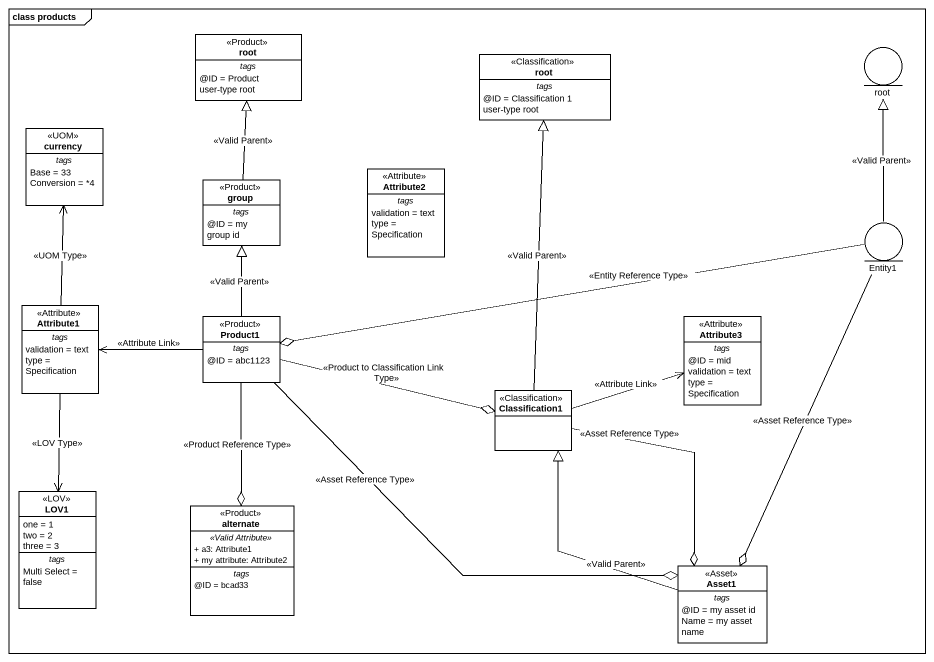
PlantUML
@startuml
mainframe class products
allowmixing
hide circle
hide empty members
skinparam classAttributeIconSize 0
class root <<Product>> {
  -- tags --
  ~@ID = Product user-type root
}
class "root" as root_2 <<Classification>> {
  -- tags --
  ~@ID = Classification 1 user-type root
}
entity "root" as root_3
class currency <<UOM>> {
  -- tags --
  Base = 33
  Conversion = *4
}
class "group" as group_ <<Product>> {
  -- tags --
  ~@ID = my group id
}
class Attribute2 <<Attribute>> {
  -- tags --
  validation = text
  type = Specification
}
entity Entity1
class Attribute1 <<Attribute>> {
  -- tags --
  validation = text
  type = Specification
}
class Product1 <<Product>> {
  -- tags --
  ~@ID = abc1123
}
class Attribute3 <<Attribute>> {
  -- tags --
  ~@ID = mid
  validation = text
  type = Specification
}
class Classification1 <<Classification>>
enum LOV1 <<LOV>> {
  one = 1
  two = 2
  three = 3
  -- tags --
  Multi Select = false
}
class alternate <<Product>> {
  .. <<Valid Attribute>> ..
  + a3: Attribute1
  + my attribute: Attribute2
  -- tags --
  ~@ID = bcad33
}
class Asset1 <<Asset>> {
  -- tags --
  ~@ID = my asset id
  Name = my asset name
}
group_ -up-|> root : <<Valid Parent>>
Entity1 -up-|> root_3 : <<Valid Parent>>
Entity1 -left-o Product1 : <<Entity Reference Type>>
Entity1 --o Asset1 : <<Asset Reference Type>>
Attribute1 -up-> currency : <<UOM Type>>
Attribute1 --> LOV1 : <<LOV Type>>
Product1 -up-|> group_ : <<Valid Parent>>
Product1 -left-> Attribute1 : <<Attribute Link>>
Product1 -right-o Classification1 : <<Product to Classification Link Type>>
Product1 --o alternate : <<Product Reference Type>>
Product1 -right-o Asset1 : <<Asset Reference Type>>
Classification1 -up-|> root_2 : <<Valid Parent>>
Classification1 -right-> Attribute3 : <<Attribute Link>>
Classification1 --o Asset1 : <<Asset Reference Type>>
Asset1 -up-|> Classification1 : <<Valid Parent>>
@enduml
